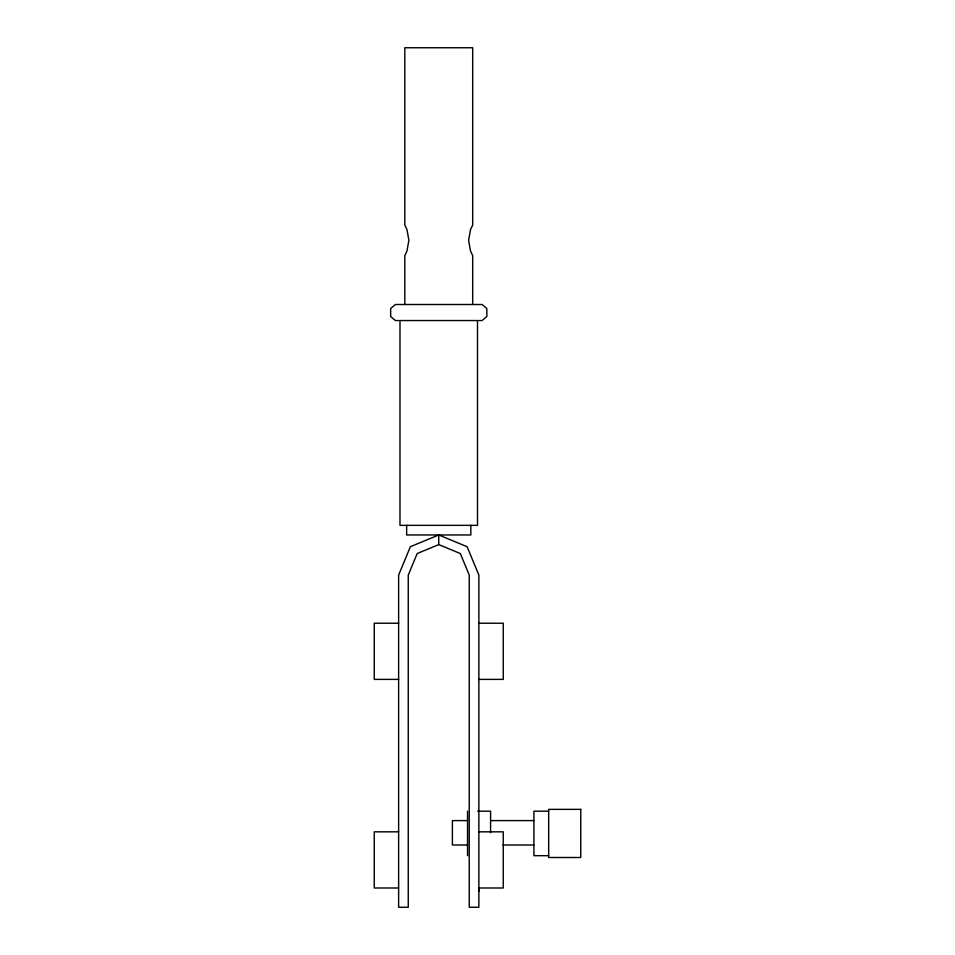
<?xml version="1.0" encoding="UTF-8"?>
<svg xmlns="http://www.w3.org/2000/svg" width="955" height="955" viewBox="0 0 955 955"><rect width="100%" height="100%" fill="white"/><g stroke="black" fill="none" stroke-linecap="round" stroke-linejoin="round"><path stroke-width="1.43" d="M478.861 891.206L478.861 575.089L467.114 546.714L438.751 534.967L410.375 546.714L398.629 575.089L398.629 907.25L408.263 907.25L408.263 575.089L417.192 553.53L438.751 544.601L460.31 553.53L469.239 575.089L469.239 907.25L478.861 907.25L478.861 888.222M398.724 320.546L395.418 320.546L390.655 316.535L390.655 308.513L395.418 304.502L482.072 304.502L486.835 308.513L486.835 316.535L482.072 320.546L478.777 320.546M398.629 623.221L374.241 623.221L374.241 679.387L398.629 679.387M478.861 623.221L503.249 623.221L503.249 679.387L478.861 679.387M477.607 811.189L490.584 811.189L490.584 832.688M548.671 811.189L533.905 811.189L533.905 855.68L548.671 855.68M467.532 820.596L452.384 820.596L452.384 844.996L467.532 844.996M491.133 820.596L533.905 820.596M398.629 831.829L374.241 831.829L374.241 887.995L398.629 887.995M478.861 831.829L503.249 831.829L503.249 887.995L478.861 887.995M502.927 844.996L533.905 844.996M472.689 304.502L472.689 255.558L470.54 251.093L468.595 240.314L470.54 229.534L472.689 225.07L472.689 47.75L404.813 47.75L404.813 225.07L406.949 229.534L408.895 240.314L406.949 251.093L404.813 255.558L404.813 304.502M470.839 525.346L470.839 534.967L406.651 534.967L406.651 525.346M467.532 811.189L467.532 855.68M438.751 534.967L438.751 544.601M477.5 320.546L399.99 320.546L399.99 525.346L477.5 525.346L477.5 320.546M580.759 809.363L548.671 809.363L548.671 857.506L580.759 857.506L580.759 809.363"/></g></svg>
